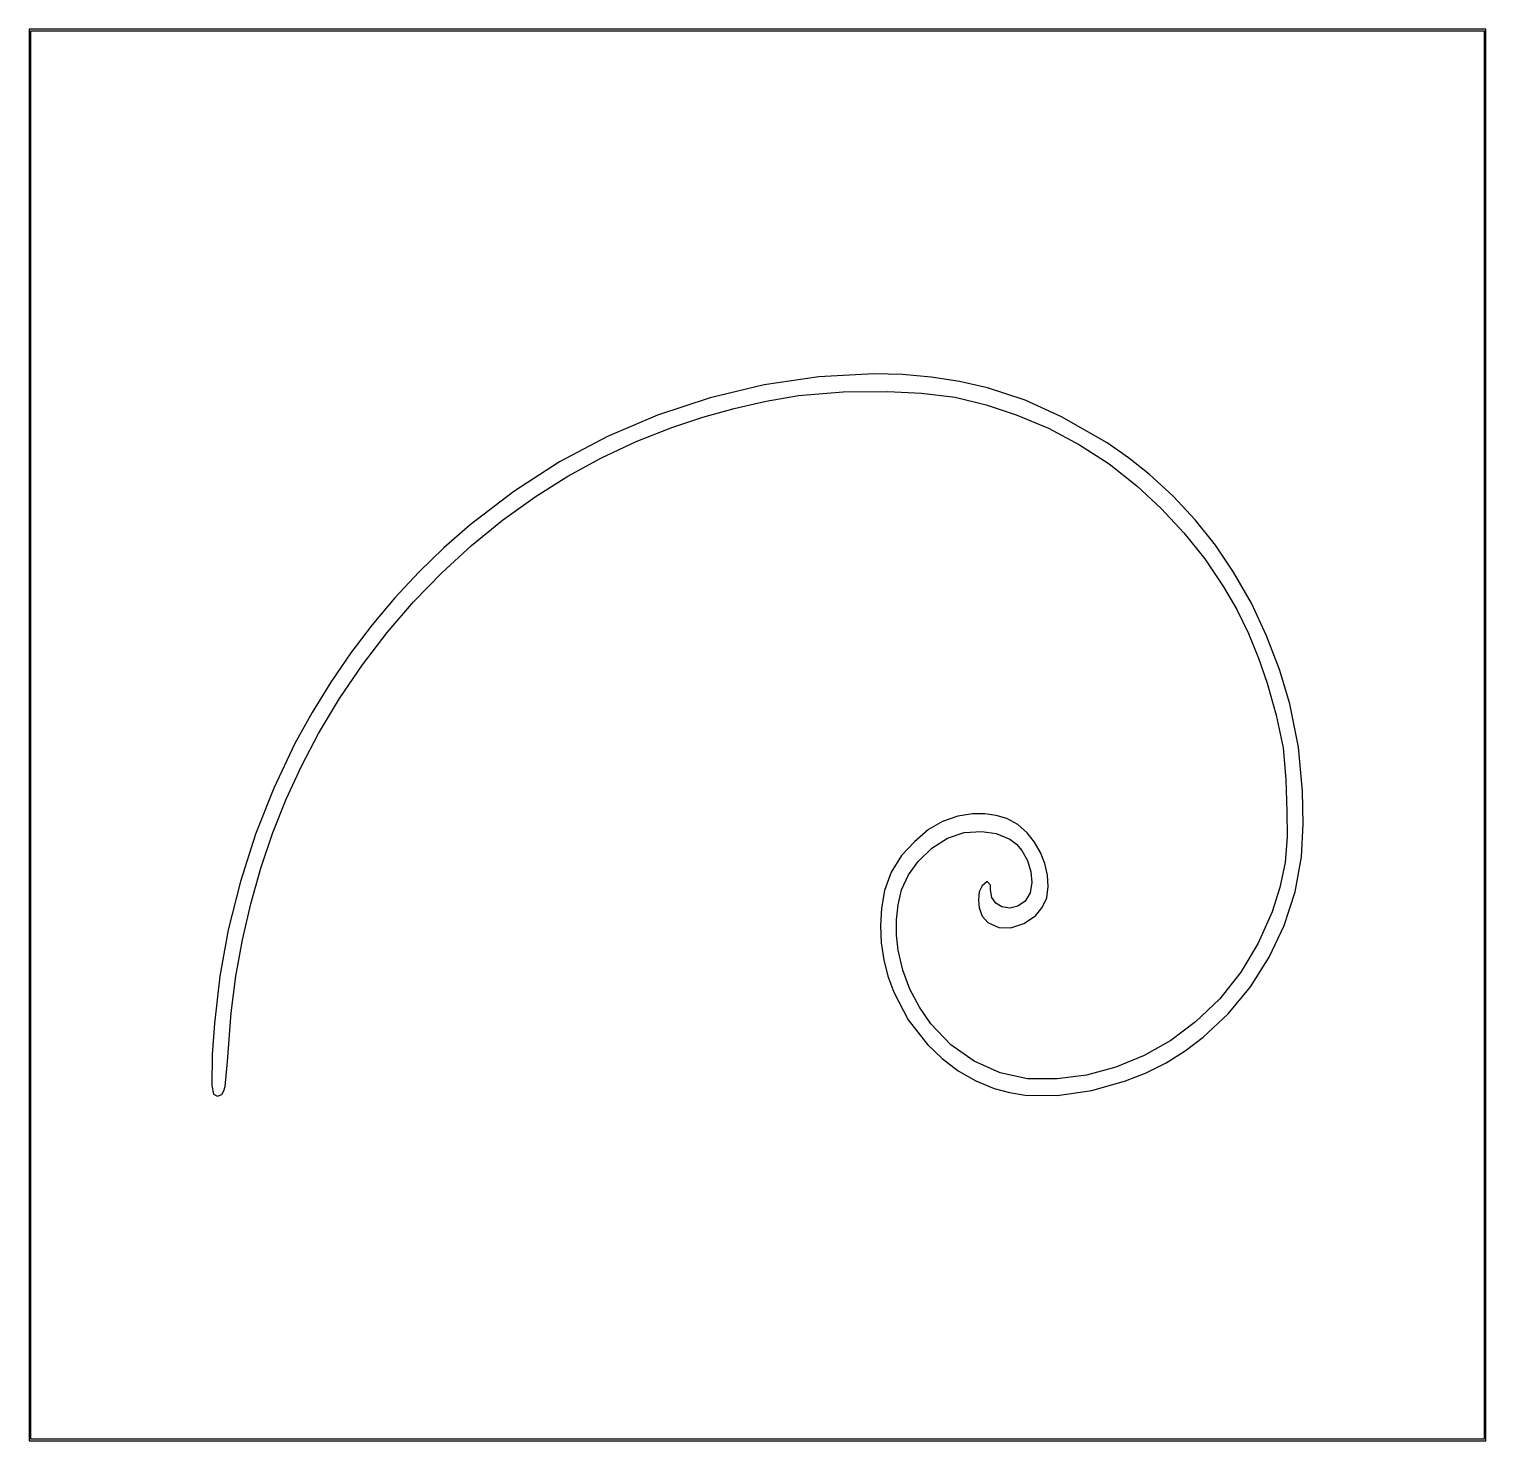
# Model space of a CAD drawing. Extents: x 0 to 7.86, y 0 to 7.62.
import ezdxf

# ---------------------------------------------------------------- set-up
doc = ezdxf.new("R2010")
doc.units = 0
doc.layers.add('Layer_1', color=7, linetype='CONTINUOUS')

msp = doc.modelspace()

# ---------------------------------------------------------------- linework, layer by layer
at = {"layer": 'Layer_1', "color": 7}
for points in [[(0, 7.615927), (0, 7.610923), (0, 0), (7.85815, 0), (7.85815, 7.615927), (0, 7.615927), (0, 7.615927)], [(0.01, 7.605927), (7.848151, 7.605927), (7.848151, 0.01), (0.01, 0.01), (0.01, 7.605927), (0.01, 7.605927)]]:
    msp.add_lwpolyline(points, close=True, dxfattribs=at)
msp.add_lwpolyline([(4.557487, 5.756543), (4.259814, 5.740381), (3.96466, 5.696711), (3.673831, 5.627216), (3.389131, 5.533577), (3.120532, 5.419063), (2.861695, 5.281557), (2.614174, 5.122253), (2.379525, 4.942343), (2.237881, 4.818159), (2.102307, 4.686554), (1.973119, 4.547891), (1.850635, 4.402533), (1.735171, 4.250844), (1.627046, 4.093187), (1.526577, 3.929924), (1.43408, 3.76142), (1.319661, 3.520922), (1.221285, 3.272556), (1.139417, 3.01753), (1.074523, 2.75705), (1.02902, 2.506093), (0.999392, 2.252468), (0.988025, 2.084732), (0.98473, 1.916612), (0.995258, 1.870475), (1.016788, 1.859382), (1.039024, 1.868658), (1.050996, 1.888648), (1.056719, 1.911818), (1.070554, 2.047251), (1.090177, 2.308858), (1.115526, 2.506879), (1.150633, 2.703238), (1.195394, 2.897379), (1.249709, 3.088743), (1.313477, 3.276773), (1.386594, 3.46091), (1.468961, 3.640597), (1.560474, 3.815275), (1.673731, 4.00506), (1.797417, 4.187344), (1.931014, 4.361577), (2.074002, 4.527212), (2.225863, 4.683702), (2.386078, 4.830499), (2.554127, 4.967057), (2.729491, 5.092826), (2.905528, 5.203452), (3.087451, 5.302765), (3.274583, 5.390512), (3.466246, 5.46644), (3.633984, 5.522585), (3.804052, 5.570182), (3.976066, 5.609097), (4.149642, 5.639191), (4.390596, 5.6588), (4.632342, 5.660578), (4.814277, 5.652313), (4.995097, 5.630096), (5.161828, 5.589623), (5.325219, 5.535728), (5.499014, 5.462617), (5.666253, 5.373904), (5.825556, 5.270067), (5.975543, 5.151586), (6.106606, 5.029996), (6.228908, 4.898496), (6.34155, 4.757639), (6.443635, 4.607977), (6.51458, 4.484358), (6.577373, 4.355893), (6.632125, 4.223314), (6.678949, 4.087354), (6.72769, 3.914594), (6.764443, 3.738545), (6.779215, 3.56727), (6.784341, 3.395249), (6.785874, 3.257832), (6.775577, 3.121019), (6.746764, 2.985518), (6.705187, 2.853735), (6.63067, 2.684822), (6.535791, 2.527838), (6.422395, 2.385361), (6.292327, 2.259965), (6.158515, 2.160172), (6.014309, 2.078264), (5.861841, 2.015535), (5.703243, 1.973278), (5.545211, 1.952393), (5.386019, 1.953821), (5.237803, 1.985761), (5.09842, 2.047949), (4.972542, 2.137059), (4.864844, 2.249768), (4.802648, 2.339149), (4.751599, 2.436215), (4.712951, 2.539455), (4.687959, 2.64736), (4.679233, 2.728917), (4.679116, 2.811044), (4.687941, 2.892578), (4.706039, 2.972356), (4.742973, 3.05403), (4.795832, 3.125374), (4.869299, 3.196797), (4.954141, 3.251932), (5.044757, 3.281109), (5.139405, 3.287541), (5.216909, 3.276235), (5.289887, 3.246696), (5.325765, 3.219742), (5.355206, 3.185125), (5.385117, 3.13025), (5.403437, 3.069921), (5.40831, 3.013083), (5.399413, 2.956977), (5.373247, 2.912403), (5.333467, 2.884287), (5.29027, 2.873953), (5.246416, 2.880559), (5.215109, 2.901202), (5.192905, 2.931903), (5.185304, 2.972797), (5.185171, 2.998645), (5.167903, 3.016838), (5.140923, 2.994384), (5.125569, 2.961882), (5.120478, 2.918534), (5.124689, 2.874955), (5.141598, 2.831003), (5.172314, 2.796627), (5.230906, 2.769105), (5.295124, 2.767468), (5.365729, 2.790439), (5.427912, 2.832842), (5.465482, 2.876685), (5.489262, 2.930132), (5.497221, 2.990808), (5.493231, 3.05206), (5.478987, 3.115099), (5.455466, 3.174912), (5.423487, 3.230157), (5.38387, 3.279492), (5.332694, 3.32469), (5.274178, 3.358261), (5.21572, 3.373528), (5.155943, 3.382349), (5.088805, 3.383119), (5.00987, 3.36978), (4.927663, 3.342151), (4.852388, 3.297626), (4.775222, 3.232419), (4.706757, 3.157011), (4.650871, 3.067939), (4.614208, 2.968275), (4.597326, 2.873987), (4.59216, 2.778105), (4.596804, 2.686132), (4.610436, 2.595177), (4.632859, 2.506211), (4.663873, 2.420201), (4.742661, 2.270479), (4.845939, 2.138585), (4.925078, 2.062202), (5.012079, 1.996062), (5.105982, 1.941804), (5.205828, 1.901067), (5.288986, 1.878721), (5.373792, 1.865214), (5.545211, 1.862592), (5.731811, 1.890182), (5.913919, 1.941857), (6.025543, 1.98587), (6.133129, 2.040043), (6.235854, 2.103966), (6.332898, 2.177225), (6.468586, 2.304573), (6.587848, 2.449277), (6.688857, 2.608865), (6.769791, 2.780862), (6.829229, 2.96202), (6.864159, 3.150176), (6.873485, 3.326981), (6.869726, 3.504111), (6.847623, 3.741977), (6.800328, 3.975566), (6.744478, 4.162188), (6.675468, 4.343803), (6.593219, 4.519039), (6.497656, 4.686523), (6.398804, 4.832162), (6.289596, 4.969212), (6.170689, 5.096837), (6.042738, 5.214201), (5.931177, 5.303035), (5.814698, 5.384438), (5.569299, 5.524921), (5.373125, 5.614147), (5.169282, 5.68097), (5.018317, 5.71502), (4.865597, 5.738658), (4.711771, 5.752345), (4.557488, 5.756542), (4.557487, 5.756543)], dxfattribs=at)

doc.saveas('drawing.dxf')
